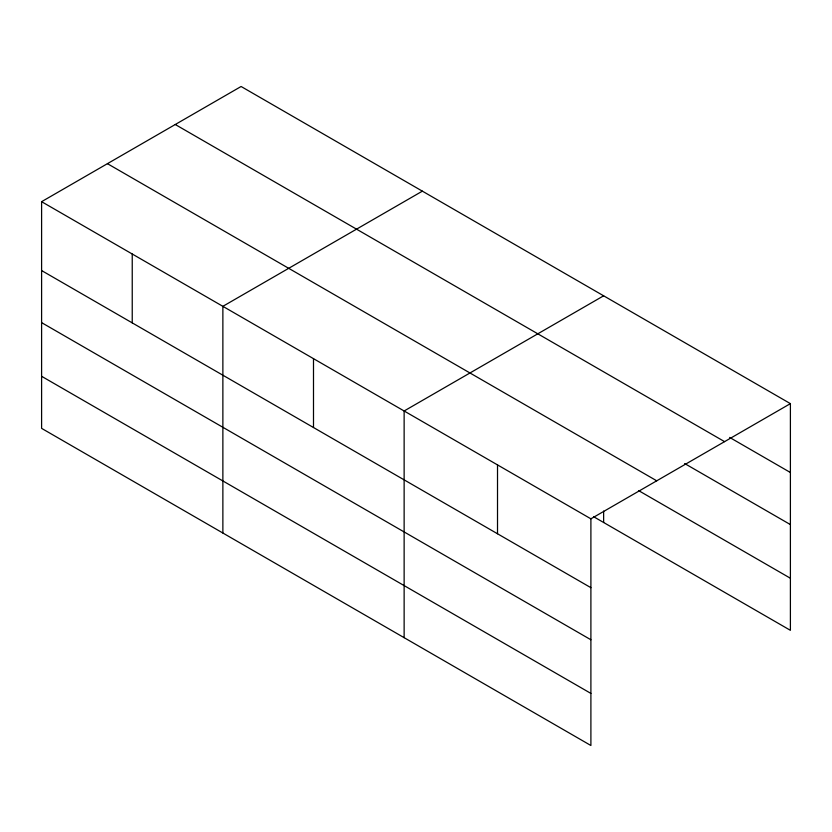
<?xml version="1.0" encoding="UTF-8"?>
<svg xmlns="http://www.w3.org/2000/svg" width="832" height="832" viewBox="0 0 832 832"><rect width="100%" height="100%" fill="white"/><g stroke="black" fill="none" stroke-linecap="round" stroke-linejoin="round"><path stroke-width="1.25" d="M41.6 201.677L590.897 518.814L590.897 745.503L41.6 428.366L41.6 201.677L241.103 86.497L790.4 403.634L790.4 630.323L593.57 516.682M422.375 191.152L222.872 306.332L222.872 533.021M603.637 295.807L404.134 410.987L404.134 637.676M590.897 518.814L790.4 403.634M729.643 437.424L790.4 472.503M175.271 124.509L724.568 441.636M684.642 463.528L790.4 524.586M107.432 163.665L656.729 480.802M638.518 490.547L790.4 578.24M41.6 270.556L590.897 587.683M41.6 322.629L590.897 639.766M41.6 376.293L590.897 693.42M603.637 511.066L603.637 522.496M497.515 464.901L497.515 533.77M313.498 358.665L313.498 427.534M132.236 254.01L132.236 322.878"/></g></svg>
